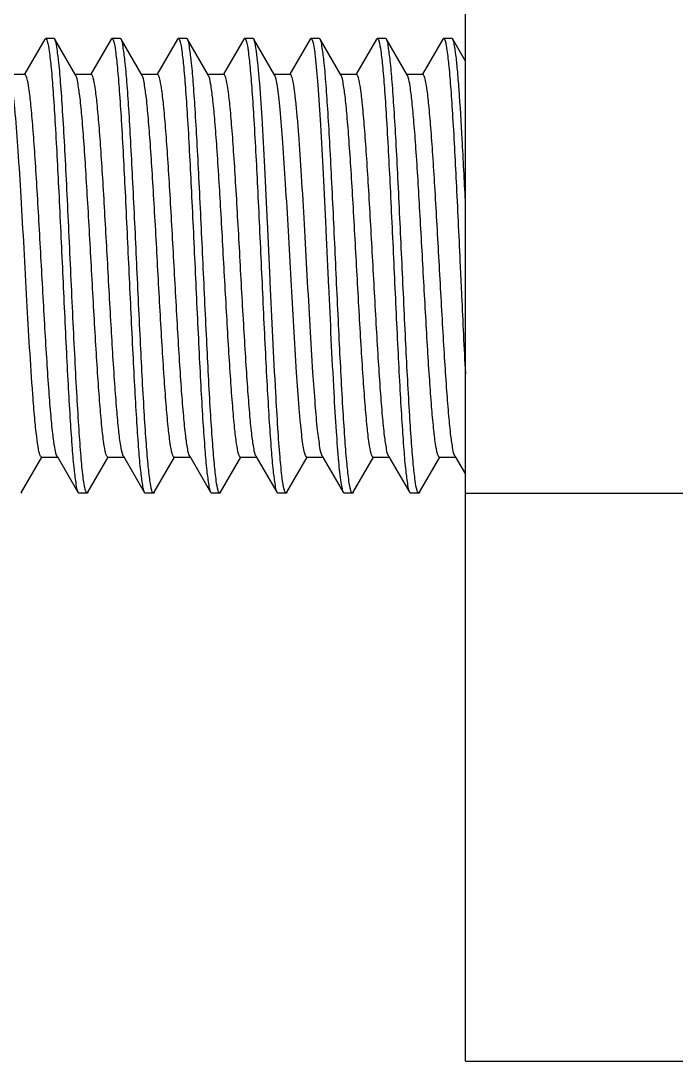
# Model space of a CAD drawing. Extents: x 27938 to 650306, y -92720 to 1524912.
# Drawn here: x 319758.7 to 319959.6, y 803490.8 to 803809.8 of the extents above; entities that cross this region are included whole.
import ezdxf

# ---------------------------------------------------------------- set-up
doc = ezdxf.new("R2010")
doc.units = 0
doc.header["$LTSCALE"] = 1000
doc.header["$MEASUREMENT"] = 0

msp = doc.modelspace()

# ---------------------------------------------------------------- linework, layer by layer
at = {"linetype": 'Continuous'}
for p, q in [((319894.97, 803490.78), (319894.97, 803946.47)), ((319766.06, 803804.19), (319759.83, 803793.45)), ((319766.06, 803804.19), (319766.32, 803804.42)), ((319768.86, 803804.42), (319766.32, 803804.42)), ((319768.86, 803804.42), (319766.32, 803804.42)), ((319766.32, 803804.42), (319766.35, 803804.41)), ((319769.12, 803804.19), (319768.86, 803804.42)), ((319775.54, 803793.11), (319769.12, 803804.19)), ((319786.38, 803804.19), (319780.16, 803793.45)), ((319786.38, 803804.19), (319786.64, 803804.42)), ((319789.18, 803804.42), (319786.64, 803804.42)), ((319789.18, 803804.42), (319786.64, 803804.42)), ((319786.64, 803804.42), (319786.68, 803804.41)), ((319789.44, 803804.19), (319789.18, 803804.42)), ((319795.86, 803793.11), (319789.44, 803804.19)), ((319806.71, 803804.19), (319800.48, 803793.45)), ((319806.71, 803804.19), (319806.97, 803804.42)), ((319809.51, 803804.42), (319806.97, 803804.42)), ((319809.51, 803804.42), (319806.97, 803804.42)), ((319806.97, 803804.42), (319807.01, 803804.41)), ((319809.77, 803804.19), (319809.51, 803804.42)), ((319816.19, 803793.11), (319809.77, 803804.19)), ((319827.04, 803804.19), (319820.81, 803793.45)), ((319827.04, 803804.19), (319827.3, 803804.42)), ((319829.84, 803804.42), (319827.3, 803804.42)), ((319829.84, 803804.42), (319827.3, 803804.42)), ((319827.3, 803804.42), (319827.34, 803804.41)), ((319830.1, 803804.19), (319829.84, 803804.42)), ((319836.52, 803793.11), (319830.1, 803804.19)), ((319847.37, 803804.19), (319841.14, 803793.45)), ((319847.37, 803804.19), (319847.63, 803804.42)), ((319850.17, 803804.42), (319847.63, 803804.42)), ((319850.17, 803804.42), (319847.63, 803804.42)), ((319847.63, 803804.42), (319847.67, 803804.41)), ((319850.43, 803804.19), (319850.17, 803804.42)), ((319856.85, 803793.11), (319850.43, 803804.19)), ((319867.7, 803804.19), (319861.47, 803793.45)), ((319867.7, 803804.19), (319867.96, 803804.42)), ((319870.5, 803804.42), (319867.96, 803804.42)), ((319870.5, 803804.42), (319867.96, 803804.42)), ((319867.96, 803804.42), (319867.99, 803804.41)), ((319870.76, 803804.19), (319870.5, 803804.42)), ((319877.18, 803793.11), (319870.76, 803804.19)), ((319888.02, 803804.19), (319881.8, 803793.45)), ((319888.02, 803804.19), (319888.28, 803804.42)), ((319890.82, 803804.42), (319888.28, 803804.42)), ((319890.82, 803804.42), (319888.28, 803804.42)), ((319888.28, 803804.42), (319888.32, 803804.41)), ((319891.08, 803804.19), (319890.82, 803804.42)), ((319894.97, 803797.49), (319891.08, 803804.19)), ((319759.94, 803793.38), (319755.05, 803793.38)), ((319780.27, 803793.38), (319775.38, 803793.38)), ((319800.6, 803793.38), (319795.71, 803793.38)), ((319820.93, 803793.38), (319816.04, 803793.38)), ((319816.39, 803792.67), (319816.19, 803793.11)), ((319841.26, 803793.38), (319836.37, 803793.38)), ((319861.58, 803793.38), (319856.69, 803793.38)), ((319881.91, 803793.38), (319877.02, 803793.38)), ((319893.37, 803734.64), (319893.4, 803733.92)), ((319758.95, 803665.25), (319765.18, 803675.99)), ((319765.06, 803676.06), (319764.76, 803676.32)), ((319765.06, 803676.06), (319769.95, 803676.06)), ((319769.8, 803676.32), (319776.22, 803665.25)), ((319779.28, 803665.25), (319785.51, 803675.99)), ((319785.39, 803676.06), (319790.28, 803676.06)), ((319790.13, 803676.32), (319796.55, 803665.25)), ((319799.61, 803665.25), (319805.83, 803675.99)), ((319805.72, 803676.06), (319810.61, 803676.06)), ((319810.46, 803676.32), (319816.88, 803665.25)), ((319819.94, 803665.25), (319826.16, 803675.99)), ((319826.05, 803676.06), (319830.94, 803676.06)), ((319830.78, 803676.32), (319837.2, 803665.25)), ((319840.26, 803665.25), (319846.49, 803675.99)), ((319846.38, 803676.06), (319851.27, 803676.06)), ((319851.11, 803676.32), (319857.53, 803665.25)), ((319860.59, 803665.25), (319866.82, 803675.99)), ((319866.7, 803676.06), (319871.59, 803676.06)), ((319871.44, 803676.32), (319877.86, 803665.25)), ((319880.92, 803665.25), (319887.15, 803675.99)), ((319887.03, 803676.06), (319891.92, 803676.06)), ((319891.77, 803676.32), (319891.92, 803676.06)), ((319891.92, 803676.06), (319894.97, 803670.8)), ((319776.17, 803665.34), (319776.22, 803665.25)), ((319758.95, 803665.25), (319758.69, 803665.02)), ((319776.22, 803665.25), (319776.33, 803665.1)), ((319779.02, 803665.02), (319776.48, 803665.02)), ((319779.28, 803665.25), (319779.02, 803665.02)), ((319796.55, 803665.25), (319796.81, 803665.02)), ((319799.35, 803665.02), (319796.81, 803665.02)), ((319799.35, 803665.02), (319796.81, 803665.02)), ((319799.35, 803665.02), (319799.31, 803665.03)), ((319799.61, 803665.25), (319799.35, 803665.02)), ((319816.88, 803665.25), (319817.14, 803665.02)), ((319819.68, 803665.02), (319817.14, 803665.02)), ((319819.68, 803665.02), (319817.14, 803665.02)), ((319819.68, 803665.02), (319819.64, 803665.03)), ((319819.94, 803665.25), (319819.68, 803665.02)), ((319837.2, 803665.25), (319837.46, 803665.02)), ((319840, 803665.02), (319837.46, 803665.02)), ((319840, 803665.02), (319837.46, 803665.02)), ((319840.26, 803665.25), (319840, 803665.02)), ((319857.53, 803665.25), (319857.79, 803665.02)), ((319860.33, 803665.02), (319857.79, 803665.02)), ((319860.33, 803665.02), (319857.79, 803665.02)), ((319860.33, 803665.02), (319860.29, 803665.03)), ((319860.59, 803665.25), (319860.33, 803665.02)), ((319877.86, 803665.25), (319878.12, 803665.02)), ((319880.66, 803665.02), (319878.12, 803665.02)), ((319880.66, 803665.02), (319878.12, 803665.02)), ((319880.66, 803665.02), (319880.62, 803665.03)), ((319880.92, 803665.25), (319880.66, 803665.02)), ((319894.97, 803665.02), (319964.66, 803665.02)), ((319894.97, 803490.78), (319964.66, 803490.78))]:
    msp.add_line(p, q, dxfattribs=at)
for points, knots in [([(319766.35, 803804.41), (319766.4, 803804.4), (319766.66, 803804.19), (319766.73, 803803.86), (319766.81, 803803.6)], [0, 0, 0, 0, 0.142412, 1, 1, 1, 1]), ([(319766.81, 803803.6), (319767.11, 803802.61), (319767.51, 803799.85), (319768.08, 803794.72), (319768.63, 803787.63), (319769.44, 803774.99), (319770.39, 803756.47), (319771.49, 803732.76), (319772.42, 803712.6), (319773.22, 803697.4), (319773.78, 803687.58), (319774.36, 803679.31), (319774.88, 803672.81), (319775.48, 803668.38), (319775.82, 803666.05), (319776.17, 803665.34)], [0, 0, 0, 0, 0.022323, 0.059966, 0.111809, 0.176196, 0.333935, 0.512859, 0.689876, 0.770433, 0.84213, 0.902644, 0.950025, 0.982776, 1, 1, 1, 1]), ([(319779.02, 803665.02), (319778.87, 803665.02), (319778.58, 803665.56), (319778.35, 803666.46), (319778.04, 803668.08), (319777.6, 803671.36), (319777.08, 803676.91), (319776.49, 803685.06), (319775.88, 803695.05), (319775.28, 803706.47), (319774.67, 803718.93), (319774.07, 803731.96), (319773.46, 803745.09), (319772.85, 803757.85), (319772.24, 803769.76), (319771.65, 803780.39), (319771.03, 803789.35), (319770.5, 803796.36), (319769.84, 803801.02), (319769.52, 803803.49), (319769.12, 803804.19)], [0, 0, 0, 0, 0.003179, 0.010349, 0.021865, 0.037693, 0.081777, 0.141086, 0.21349, 0.29637, 0.38671, 0.481216, 0.576446, 0.66894, 0.755331, 0.832471, 0.897559, 0.948248, 0.982744, 1, 1, 1, 1]), ([(319786.68, 803804.41), (319786.72, 803804.4), (319786.97, 803804.21), (319787.04, 803803.91), (319787.12, 803803.67)], [0, 0, 0, 0, 0.146004, 1, 1, 1, 1]), ([(319787.12, 803803.67), (319787.42, 803802.7), (319787.82, 803799.97), (319788.39, 803794.86), (319788.94, 803787.75), (319789.77, 803775.05), (319790.72, 803756.4), (319791.83, 803732.52), (319792.77, 803712.23), (319793.57, 803696.97), (319794.14, 803687.14), (319794.72, 803678.9), (319795.24, 803672.46), (319795.85, 803668.17), (319796.17, 803665.89), (319796.55, 803665.25)], [0, 0, 0, 0, 0.021904, 0.059356, 0.111234, 0.175859, 0.334521, 0.514585, 0.692487, 0.773246, 0.844913, 0.905138, 0.951952, 0.983857, 1, 1, 1, 1]), ([(319798.88, 803665.77), (319798.57, 803666.73), (319798.17, 803669.47), (319797.6, 803674.57), (319797.05, 803681.68), (319796.22, 803694.38), (319795.27, 803713.03), (319794.16, 803736.92), (319793.22, 803757.2), (319792.42, 803772.47), (319791.86, 803782.3), (319791.27, 803790.54), (319790.76, 803796.98), (319790.14, 803801.27), (319789.82, 803803.54), (319789.44, 803804.19)], [0, 0, 0, 0, 0.021888, 0.059328, 0.111196, 0.175814, 0.334474, 0.514547, 0.692462, 0.773228, 0.844902, 0.905131, 0.951948, 0.983856, 1, 1, 1, 1]), ([(319807.01, 803804.41), (319807.05, 803804.4), (319807.29, 803804.22), (319807.37, 803803.92), (319807.44, 803803.68)], [0, 0, 0, 0, 0.146788, 1, 1, 1, 1]), ([(319807.44, 803803.68), (319807.75, 803802.72), (319808.15, 803800), (319808.72, 803794.9), (319809.27, 803787.8), (319810.09, 803775.1), (319811.05, 803756.46), (319812.15, 803732.56), (319813.1, 803712.27), (319813.89, 803696.99), (319814.46, 803687.16), (319815.05, 803678.91), (319815.56, 803672.47), (319816.18, 803668.17), (319816.5, 803665.9), (319816.88, 803665.25)], [0, 0, 0, 0, 0.021788, 0.059148, 0.110955, 0.175533, 0.334174, 0.514296, 0.692285, 0.773094, 0.844811, 0.905077, 0.951921, 0.983848, 1, 1, 1, 1]), ([(319819.2, 803665.77), (319818.9, 803666.73), (319818.5, 803669.46), (319817.93, 803674.57), (319817.38, 803681.68), (319816.55, 803694.38), (319815.6, 803713.03), (319814.49, 803736.91), (319813.55, 803757.2), (319812.75, 803772.46), (319812.18, 803782.3), (319811.6, 803790.54), (319811.08, 803796.97), (319810.47, 803801.27), (319810.15, 803803.54), (319809.77, 803804.19)], [0, 0, 0, 0, 0.021877, 0.059311, 0.111175, 0.175792, 0.334445, 0.514524, 0.692444, 0.773209, 0.844887, 0.905122, 0.951945, 0.983855, 1, 1, 1, 1]), ([(319827.34, 803804.41), (319827.38, 803804.4), (319827.62, 803804.22), (319827.69, 803803.92), (319827.77, 803803.68)], [0, 0, 0, 0, 0.146706, 1, 1, 1, 1]), ([(319827.77, 803803.68), (319828.08, 803802.72), (319828.48, 803799.99), (319829.05, 803794.9), (319829.6, 803787.8), (319830.42, 803775.1), (319831.37, 803756.45), (319832.48, 803732.56), (319833.42, 803712.27), (319834.22, 803696.99), (319834.79, 803687.15), (319835.38, 803678.91), (319835.89, 803672.47), (319836.51, 803668.17), (319836.83, 803665.9), (319837.2, 803665.25)], [0, 0, 0, 0, 0.0218, 0.059172, 0.110989, 0.175574, 0.334211, 0.514328, 0.692305, 0.773106, 0.844818, 0.905082, 0.951925, 0.983849, 1, 1, 1, 1]), ([(319836.84, 803695.82), (319836.21, 803707.13), (319835.4, 803724.46), (319834.33, 803747.51), (319833.52, 803764.31), (319832.71, 803779.11), (319832.02, 803789.73), (319831.41, 803796.49), (319831.02, 803800.06), (319830.61, 803802.5), (319830.33, 803803.79), (319830.1, 803804.19)], [0, 0, 0, 0, 0.31261, 0.479025, 0.637331, 0.776893, 0.888349, 0.931124, 0.964281, 0.987309, 1, 1, 1, 1]), ([(319847.67, 803804.41), (319847.71, 803804.4), (319847.95, 803804.22), (319848.02, 803803.92), (319848.1, 803803.68)], [0, 0, 0, 0, 0.14666, 1, 1, 1, 1]), ([(319848.1, 803803.68), (319848.58, 803802.17), (319849.06, 803797.63), (319849.88, 803789.07), (319850.61, 803777.03), (319851.41, 803762.34), (319852.19, 803745.9), (319853.23, 803723.52), (319854.01, 803706.75), (319854.62, 803695.82)], [0, 0, 0, 0, 0.04411, 0.125541, 0.239358, 0.37843, 0.533993, 0.696234, 1, 1, 1, 1]), ([(319859.86, 803665.75), (319859.56, 803666.71), (319859.16, 803669.44), (319858.59, 803674.53), (319858.04, 803681.63), (319857.21, 803694.33), (319856.26, 803712.97), (319855.15, 803736.87), (319854.21, 803757.16), (319853.41, 803772.44), (319852.84, 803782.28), (319852.26, 803790.53), (319851.74, 803796.97), (319851.12, 803801.27), (319850.8, 803803.54), (319850.43, 803804.19)], [0, 0, 0, 0, 0.02177, 0.059115, 0.110912, 0.175482, 0.334119, 0.514249, 0.692251, 0.773068, 0.844793, 0.905066, 0.951916, 0.983846, 1, 1, 1, 1]), ([(319867.99, 803804.41), (319868.04, 803804.4), (319868.28, 803804.21), (319868.35, 803803.91), (319868.43, 803803.67)], [0, 0, 0, 0, 0.146034, 1, 1, 1, 1]), ([(319868.43, 803803.67), (319868.74, 803802.7), (319869.14, 803799.97), (319869.71, 803794.86), (319870.26, 803787.75), (319871.08, 803775.05), (319872.03, 803756.4), (319873.14, 803732.52), (319874.08, 803712.23), (319874.88, 803696.97), (319875.45, 803687.14), (319876.03, 803678.9), (319876.55, 803672.46), (319877.16, 803668.17), (319877.49, 803665.89), (319877.86, 803665.25)], [0, 0, 0, 0, 0.021899, 0.059349, 0.111223, 0.175847, 0.334508, 0.514576, 0.692482, 0.773242, 0.844912, 0.905137, 0.951951, 0.983857, 1, 1, 1, 1]), ([(319880.19, 803665.77), (319879.88, 803666.74), (319879.48, 803669.47), (319878.91, 803674.58), (319878.36, 803681.69), (319877.54, 803694.4), (319876.58, 803713.04), (319875.48, 803736.92), (319874.53, 803757.21), (319873.74, 803772.47), (319873.17, 803782.3), (319872.58, 803790.54), (319872.07, 803796.98), (319871.45, 803801.27), (319871.13, 803803.54), (319870.76, 803804.19)], [0, 0, 0, 0, 0.02191, 0.059368, 0.111249, 0.175876, 0.33454, 0.514602, 0.692499, 0.773255, 0.84492, 0.905142, 0.951954, 0.983858, 1, 1, 1, 1]), ([(319888.32, 803804.41), (319888.36, 803804.4), (319888.6, 803804.22), (319888.68, 803803.92), (319888.75, 803803.69)], [0, 0, 0, 0, 0.147008, 1, 1, 1, 1]), ([(319888.75, 803803.69), (319889.05, 803802.76), (319889.44, 803800.12), (319890, 803795.2), (319890.54, 803788.35), (319891.35, 803776.07), (319892.28, 803757.98), (319892.99, 803742.76), (319893.37, 803734.64)], [0, 0, 0, 0, 0.042374, 0.114709, 0.214932, 0.339935, 0.647912, 1, 1, 1, 1]), ([(319894.97, 803754.64), (319894.66, 803760.93), (319894.09, 803772.35), (319893.29, 803785.75), (319892.59, 803794.39), (319892.15, 803798.97), (319891.67, 803802.07), (319891.37, 803803.7), (319891.08, 803804.19)], [0, 0, 0, 0, 0.379459, 0.689334, 0.809279, 0.902185, 0.96608, 1, 1, 1, 1]), ([(319764.76, 803676.32), (319764.41, 803676.92), (319764.04, 803678.97), (319763.44, 803682.82), (319762.9, 803688.48), (319761.78, 803702.36), (319760.81, 803719.76), (319759.69, 803739.97), (319758.84, 803755.33), (319757.98, 803769.11), (319757.24, 803779.13), (319756.6, 803785.58), (319756.18, 803789.04), (319755.75, 803791.43), (319755.44, 803792.71), (319755.21, 803793.11)], [0, 0, 0, 0, 0.017852, 0.051664, 0.100534, 0.162875, 0.407985, 0.545976, 0.68048, 0.801297, 0.899285, 0.937334, 0.967097, 0.988058, 1, 1, 1, 1]), ([(319769.8, 803676.32), (319769.43, 803676.95), (319769.06, 803679.11), (319768.44, 803683.16), (319767.89, 803689.15), (319767.29, 803696.74), (319766.69, 803705.72), (319765.86, 803719.46), (319765.08, 803733.85), (319764.27, 803748.37), (319763.67, 803758.78), (319763.06, 803768.33), (319762.47, 803776.66), (319761.87, 803783.49), (319761.32, 803788.51), (319760.78, 803791.62), (319760.38, 803792.96), (319760.08, 803793.38), (319759.94, 803793.38)], [0, 0, 0, 0, 0.018628, 0.054185, 0.105638, 0.171201, 0.248536, 0.334866, 0.521871, 0.615806, 0.705504, 0.787737, 0.859546, 0.918359, 0.962097, 0.989304, 0.996544, 1, 1, 1, 1]), ([(319785.39, 803676.06), (319785.26, 803676.06), (319784.96, 803676.48), (319784.56, 803677.82), (319784.02, 803680.93), (319783.46, 803685.94), (319782.87, 803692.78), (319782.27, 803701.1), (319781.67, 803710.64), (319781.07, 803721.05), (319780.26, 803735.57), (319779.47, 803749.96), (319778.65, 803763.7), (319778.05, 803772.68), (319777.45, 803780.27), (319776.89, 803786.26), (319776.27, 803790.32), (319775.9, 803792.48), (319775.54, 803793.11)], [0, 0, 0, 0, 0.003455, 0.010692, 0.037889, 0.081612, 0.140406, 0.212191, 0.294399, 0.384075, 0.477989, 0.664972, 0.751304, 0.82865, 0.894235, 0.945722, 0.98132, 1, 1, 1, 1]), ([(319789.92, 803676.81), (319789.61, 803677.69), (319789.19, 803680.17), (319788.62, 803684.76), (319788.05, 803691.09), (319787.21, 803702.29), (319786.24, 803718.57), (319785.3, 803735.79), (319784.51, 803749.99), (319783.92, 803760.09), (319783.33, 803769.31), (319782.74, 803777.33), (319782.16, 803783.9), (319781.62, 803788.71), (319781.09, 803791.69), (319780.69, 803792.98), (319780.4, 803793.38), (319780.27, 803793.38)], [0, 0, 0, 0, 0.023905, 0.063882, 0.118695, 0.186499, 0.351414, 0.536115, 0.627999, 0.715327, 0.79509, 0.864539, 0.921297, 0.963445, 0.989649, 0.996636, 1, 1, 1, 1]), ([(319805.72, 803676.06), (319805.58, 803676.06), (319805.29, 803676.48), (319804.89, 803677.82), (319804.35, 803680.93), (319803.79, 803685.94), (319803.19, 803692.78), (319802.6, 803701.1), (319802, 803710.64), (319801.39, 803721.05), (319800.59, 803735.57), (319799.8, 803749.96), (319798.98, 803763.7), (319798.38, 803772.68), (319797.77, 803780.27), (319797.22, 803786.26), (319796.6, 803790.32), (319796.23, 803792.48), (319795.86, 803793.11)], [0, 0, 0, 0, 0.003456, 0.010693, 0.037891, 0.081614, 0.140408, 0.212193, 0.2944, 0.384075, 0.47799, 0.664974, 0.751306, 0.828653, 0.894237, 0.945723, 0.981321, 1, 1, 1, 1]), ([(319810.46, 803676.32), (319810.09, 803676.96), (319809.72, 803679.12), (319809.1, 803683.18), (319808.55, 803689.17), (319807.94, 803696.76), (319807.34, 803705.74), (319806.52, 803719.48), (319805.73, 803733.87), (319804.93, 803748.38), (319804.32, 803758.8), (319803.72, 803768.34), (319803.13, 803776.66), (319802.53, 803783.5), (319801.97, 803788.51), (319801.43, 803791.62), (319801.03, 803792.96), (319800.74, 803793.38), (319800.6, 803793.38)], [0, 0, 0, 0, 0.018679, 0.054277, 0.105763, 0.171347, 0.248694, 0.335027, 0.52201, 0.615925, 0.7056, 0.787807, 0.859592, 0.918386, 0.962109, 0.989307, 0.996544, 1, 1, 1, 1]), ([(319830.78, 803676.32), (319830.42, 803676.96), (319830.05, 803679.12), (319829.43, 803683.18), (319828.87, 803689.17), (319828.27, 803696.76), (319827.67, 803705.74), (319826.84, 803719.48), (319826.06, 803733.87), (319825.25, 803748.38), (319824.65, 803758.8), (319824.05, 803768.34), (319823.45, 803776.66), (319822.86, 803783.5), (319822.3, 803788.51), (319821.76, 803791.62), (319821.36, 803792.96), (319821.06, 803793.38), (319820.93, 803793.38)], [0, 0, 0, 0, 0.01868, 0.054279, 0.105765, 0.17135, 0.248696, 0.335029, 0.522011, 0.615925, 0.705601, 0.787809, 0.859595, 0.918388, 0.962111, 0.989308, 0.996545, 1, 1, 1, 1]), ([(319843.21, 803701.98), (319842.58, 803711.42), (319841.78, 803725.9), (319840.72, 803745.17), (319839.91, 803759.24), (319839.11, 803771.69), (319838.42, 803780.65), (319837.82, 803786.39), (319837.43, 803789.46), (319837.03, 803791.6), (319836.73, 803792.75), (319836.52, 803793.11)], [0, 0, 0, 0, 0.310342, 0.475677, 0.633257, 0.772654, 0.88467, 0.928035, 0.961992, 0.986043, 1, 1, 1, 1]), ([(319848.25, 803701.98), (319847.94, 803706.71), (319847.34, 803716.62), (319846.5, 803731.78), (319845.66, 803747.16), (319844.81, 803761.63), (319844.09, 803772.64), (319843.48, 803780.2), (319843.05, 803784.72), (319842.64, 803788.27), (319842.21, 803791), (319841.87, 803792.43), (319841.49, 803793.38), (319841.26, 803793.38)], [0, 0, 0, 0, 0.154792, 0.324211, 0.496022, 0.657766, 0.797744, 0.856333, 0.905865, 0.945463, 0.974462, 0.992476, 1, 1, 1, 1]), ([(319866.7, 803676.06), (319866.57, 803676.06), (319866.27, 803676.48), (319865.87, 803677.82), (319865.33, 803680.93), (319864.78, 803685.94), (319864.18, 803692.78), (319863.58, 803701.1), (319862.98, 803710.64), (319862.38, 803721.05), (319861.57, 803735.57), (319860.79, 803749.96), (319859.96, 803763.7), (319859.36, 803772.68), (319858.76, 803780.27), (319858.21, 803786.26), (319857.58, 803790.32), (319857.22, 803792.48), (319856.85, 803793.11)], [0, 0, 0, 0, 0.003456, 0.010693, 0.037891, 0.081614, 0.140408, 0.212193, 0.2944, 0.384075, 0.47799, 0.664973, 0.751306, 0.828653, 0.894237, 0.945723, 0.981321, 1, 1, 1, 1]), ([(319871.44, 803676.32), (319871.07, 803676.96), (319870.7, 803679.12), (319870.08, 803683.18), (319869.53, 803689.17), (319868.92, 803696.76), (319868.33, 803705.74), (319867.5, 803719.48), (319866.72, 803733.87), (319865.91, 803748.38), (319865.31, 803758.8), (319864.7, 803768.34), (319864.11, 803776.66), (319863.51, 803783.5), (319862.96, 803788.51), (319862.42, 803791.62), (319862.02, 803792.96), (319861.72, 803793.38), (319861.58, 803793.38)], [0, 0, 0, 0, 0.018679, 0.054277, 0.105763, 0.171347, 0.248694, 0.335026, 0.52201, 0.615925, 0.7056, 0.787807, 0.859592, 0.918386, 0.962109, 0.989307, 0.996544, 1, 1, 1, 1]), ([(319891.77, 803676.32), (319891.4, 803676.96), (319891.03, 803679.12), (319890.41, 803683.18), (319889.86, 803689.17), (319889.25, 803696.76), (319888.66, 803705.74), (319887.83, 803719.48), (319887.04, 803733.87), (319886.24, 803748.38), (319885.63, 803758.8), (319885.03, 803768.34), (319884.44, 803776.66), (319883.84, 803783.5), (319883.29, 803788.51), (319882.74, 803791.62), (319882.34, 803792.96), (319882.05, 803793.38), (319881.91, 803793.38)], [0, 0, 0, 0, 0.018679, 0.054278, 0.105765, 0.17135, 0.248696, 0.335028, 0.522011, 0.615925, 0.705601, 0.787809, 0.859594, 0.918388, 0.962111, 0.989308, 0.996544, 1, 1, 1, 1]), ([(319826.05, 803676.06), (319825.92, 803676.06), (319825.62, 803676.46), (319825.23, 803677.75), (319824.7, 803680.74), (319824.16, 803685.57), (319823.57, 803692.15), (319822.99, 803700.19), (319822.4, 803709.44), (319821.81, 803719.56), (319821.01, 803733.77), (319820.07, 803751.01), (319819.1, 803767.29), (319818.26, 803778.48), (319817.69, 803784.79), (319817.11, 803789.34), (319816.7, 803791.8), (319816.39, 803792.67)], [0, 0, 0, 0, 0.00337, 0.010373, 0.036639, 0.078887, 0.135774, 0.205372, 0.28529, 0.372768, 0.464782, 0.64963, 0.814469, 0.882133, 0.936734, 0.976432, 1, 1, 1, 1]), ([(319887.03, 803676.06), (319886.9, 803676.06), (319886.61, 803676.45), (319886.22, 803677.74), (319885.69, 803680.71), (319885.15, 803685.5), (319884.56, 803692.05), (319883.98, 803700.04), (319883.39, 803709.23), (319882.81, 803719.3), (319882.02, 803733.46), (319881.08, 803750.66), (319880.11, 803766.93), (319879.27, 803778.15), (319878.7, 803784.52), (319878.13, 803789.16), (319877.71, 803791.67), (319877.41, 803792.57)], [0, 0, 0, 0, 0.003356, 0.010319, 0.036431, 0.078432, 0.135001, 0.204233, 0.283766, 0.370875, 0.462568, 0.647052, 0.812078, 0.880087, 0.935211, 0.975599, 1, 1, 1, 1]), ([(319893.4, 803733.92), (319893.53, 803731.11), (319894.03, 803720.34), (319894.55, 803709.56), (319894.97, 803701.58)], [0, 0, 0, 0, 0.259922, 1, 1, 1, 1]), ([(319846.38, 803676.06), (319846.18, 803676.06), (319845.81, 803676.81), (319845.52, 803678.02), (319845.12, 803680.25), (319844.75, 803683.19), (319844.36, 803686.93), (319843.81, 803693.27), (319843.45, 803698.37), (319843.21, 803701.98)], [0, 0, 0, 0, 0.022487, 0.074555, 0.158145, 0.272549, 0.416177, 0.587029, 1, 1, 1, 1]), ([(319851.11, 803676.32), (319850.65, 803677.11), (319850.27, 803679.89), (319849.52, 803685.09), (319848.9, 803692.81), (319848.47, 803698.69), (319848.25, 803701.98)], [0, 0, 0, 0, 0.10579, 0.314513, 0.617347, 1, 1, 1, 1]), ([(319839.48, 803665.93), (319839.13, 803667.13), (319838.69, 803670.53), (319838.05, 803676.84), (319837.44, 803685.58), (319837.04, 803692.18), (319836.84, 803695.82)], [0, 0, 0, 0, 0.125282, 0.339928, 0.635519, 1, 1, 1, 1]), ([(319854.62, 803695.82), (319854.85, 803691.85), (319855.26, 803684.76), (319855.96, 803675.57), (319856.53, 803669.67), (319857.09, 803666.59), (319857.34, 803665.57), (319857.53, 803665.25)], [0, 0, 0, 0, 0.387702, 0.692616, 0.899746, 0.963455, 1, 1, 1, 1]), ([(319799.31, 803665.03), (319799.27, 803665.04), (319799.03, 803665.22), (319798.95, 803665.53), (319798.88, 803665.77)], [0, 0, 0, 0, 0.146111, 1, 1, 1, 1]), ([(319819.64, 803665.03), (319819.6, 803665.04), (319819.35, 803665.22), (319819.28, 803665.53), (319819.2, 803665.77)], [0, 0, 0, 0, 0.146175, 1, 1, 1, 1]), ([(319840, 803665.02), (319839.96, 803665.02), (319839.62, 803665.22), (319839.57, 803665.63), (319839.48, 803665.93)], [0, 0, 0, 0, 0.132072, 1, 1, 1, 1]), ([(319860.29, 803665.03), (319860.25, 803665.04), (319860.01, 803665.22), (319859.94, 803665.52), (319859.86, 803665.75)], [0, 0, 0, 0, 0.146912, 1, 1, 1, 1]), ([(319880.62, 803665.03), (319880.58, 803665.04), (319880.34, 803665.23), (319880.26, 803665.53), (319880.19, 803665.77)], [0, 0, 0, 0, 0.145963, 1, 1, 1, 1]), ([(319776.33, 803665.1), (319776.35, 803665.08), (319776.39, 803665.04), (319776.45, 803665.02), (319776.48, 803665.02)], [0, 0, 0, 0, 0.549477, 1, 1, 1, 1])]:
    msp.add_open_spline(points, degree=3, knots=knots, dxfattribs=at)
for points in [[(319877.41, 803792.57), (319877.34, 803792.76), (319877.27, 803792.94), (319877.18, 803793.11)], [(319790.13, 803676.32), (319790.04, 803676.48), (319789.98, 803676.64), (319789.92, 803676.81)]]:
    msp.add_open_spline(points, degree=3, dxfattribs=at)

doc.saveas('drawing.dxf')
